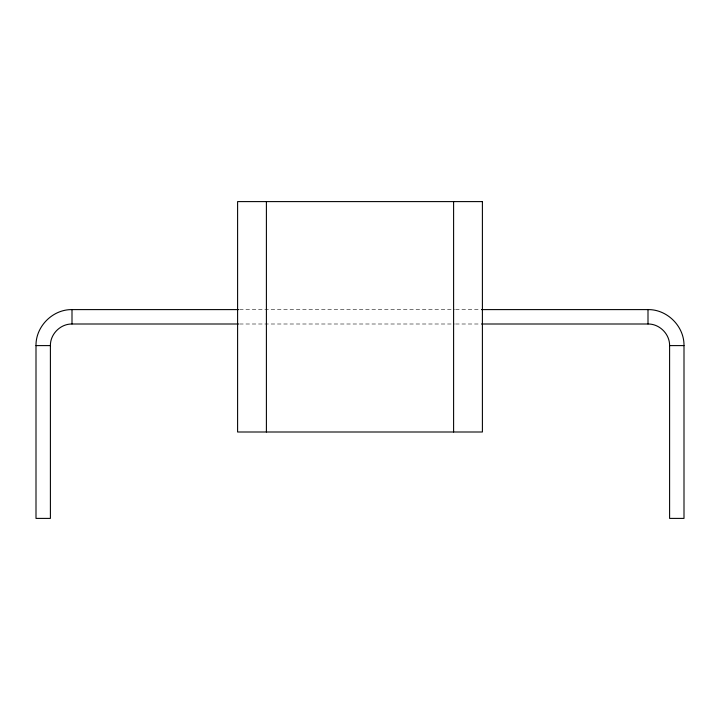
<?xml version="1.0" encoding="UTF-8"?>
<svg xmlns="http://www.w3.org/2000/svg" width="720" height="720" viewBox="0 0 720 720"><rect width="100%" height="100%" fill="white"/><g stroke="black" fill="none" stroke-linecap="round" stroke-linejoin="round"><path stroke-width="0.54" stroke-dasharray="3.6 2.7" d="M239.625 309.6L454.5 309.6M455.625 309.6L480.375 309.6M239.625 324L454.5 324M455.625 324L480.375 324"/><path stroke-width="1.08" d="M238.5 324L72 324C60.453 323.829 50.229 334.053 50.4 345.6L50.4 518.4L36 518.4L36 345.6C35.712 326.358 52.749 309.312 72 309.6L238.5 309.6M481.5 309.6L648 309.6C667.242 309.312 684.288 326.349 684 345.6L684 518.4L669.6 518.4L669.6 345.6C669.771 334.053 659.547 323.829 648 324L481.5 324M36 345.6L50.4 345.6M669.6 345.6L684 345.6M648 309.6L648 324M453.6 201.6L453.6 432M266.4 201.6L266.4 432M72 309.6L72 324M482.4 201.6L237.6 201.6L237.6 432L482.4 432L482.4 201.6"/></g></svg>
